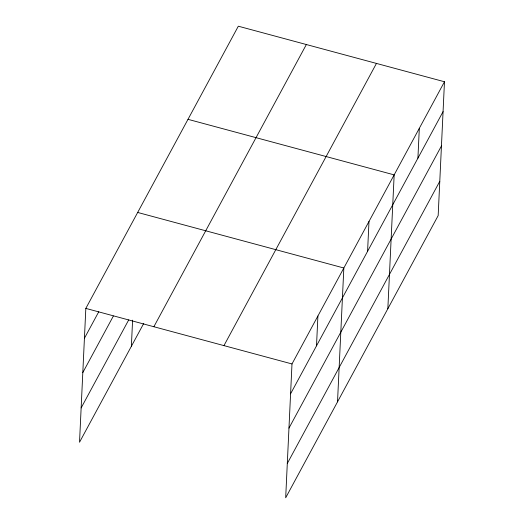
<?xml version="1.0" encoding="UTF-8"?>
<svg xmlns="http://www.w3.org/2000/svg" width="524" height="524" viewBox="0 0 524 524"><rect width="100%" height="100%" fill="white"/><g stroke="black" fill="none" stroke-linecap="round" stroke-linejoin="round"><path stroke-width="0.79" d="M444.476 81.751L291.992 363.951L285.678 497.8L438.169 215.6L444.476 81.751L238.322 26.2L85.831 308.4L79.524 442.249L143.753 323.38M131.367 346.299L132.598 320.157M316.503 345.847L317.911 315.979M337.522 401.849L343.836 268L137.681 212.449M367.586 251.31L368.994 221.442M387.845 308.728L394.159 174.878L188.005 119.328M417.91 158.189L419.318 128.315M84.423 338.275L98.741 311.78M82.805 372.584L113.374 316.018M81.141 407.934L128.727 319.863M153.866 326.734L306.357 44.533M223.958 345.617L376.448 63.417M290.578 393.825L443.068 111.625M288.96 428.134L441.45 145.934M287.296 463.485L439.787 181.291M85.831 308.4L291.992 363.951"/></g></svg>
